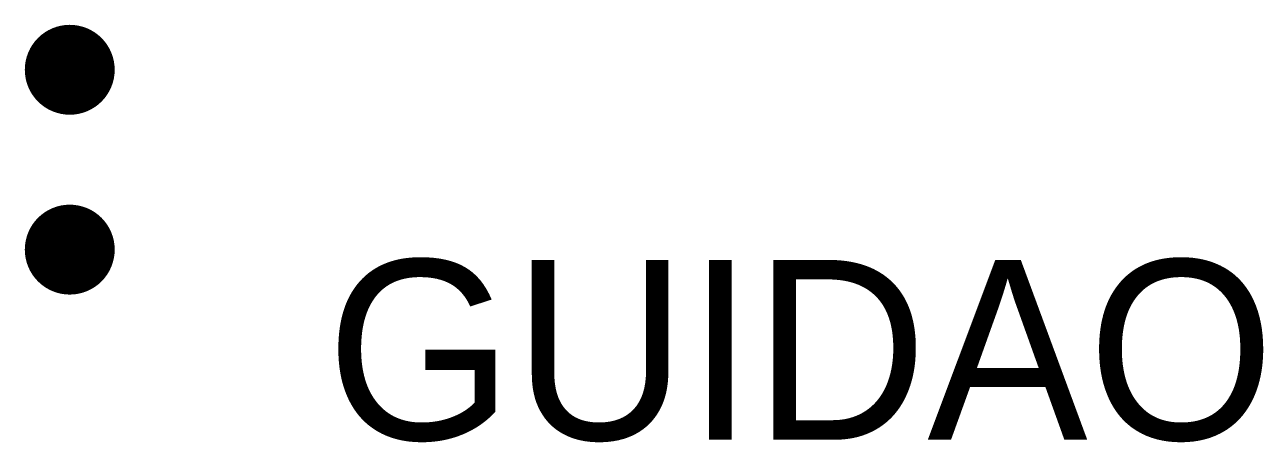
# Model space of a CAD drawing. Extents: x -0.5 to 13.3, y -3.2 to 1.4.
import ezdxf

# ---------------------------------------------------------------- set-up
doc = ezdxf.new("R2010")
doc.units = 0
doc.layers.get('0').update_dxf_attribs({"linetype": 'CONTINUOUS'})

msp = doc.modelspace()

# ---------------------------------------------------------------- linework, layer by layer
at = {"const_width": 0.5}
for points in [[(0.234, 0.948, -1), (-0.266, 0.948, -1)], [(0.234, -1.052, -1), (-0.266, -1.052, -1)]]:
    msp.add_lwpolyline(points, format="xyb", close=True, dxfattribs=at)

# ---------------------------------------------------------------- texts
at = {"color": 3}
msp.add_attdef('GUIDAO', (2.837, -3.166), 'XXXXAG', height=2, dxfattribs=at)

doc.saveas('drawing.dxf')
